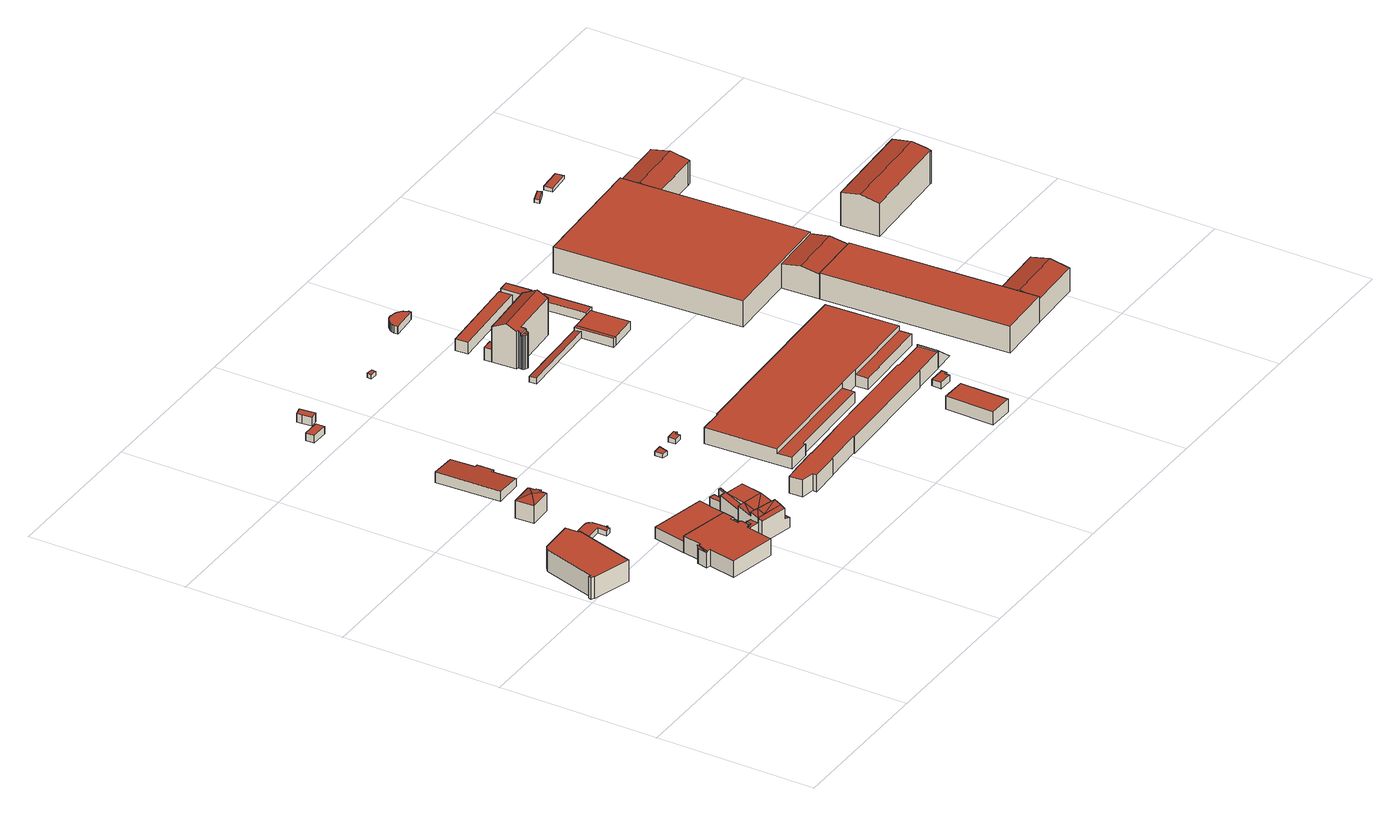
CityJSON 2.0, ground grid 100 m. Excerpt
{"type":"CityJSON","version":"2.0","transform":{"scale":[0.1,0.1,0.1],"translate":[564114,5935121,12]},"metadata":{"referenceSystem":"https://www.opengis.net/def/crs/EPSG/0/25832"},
"CityObjects":{
"building1":{"type":"Building","attributes":{"Gemeindeschluessel":"02000000","Geometrietyp2DReferenz":"3000","function":"31001_2010","roofType":"1000","measuredHeight":13.99,"storeysAboveGround":3},"geometry":[{"type":"MultiSurface","lod":"2","boundaries":[[[0,1,2,3]],[[3,2,4,5]],[[5,4,6,7]],[[7,6,8,9]],[[9,8,10,11]],[[11,10,12,13]],[[14,15,16,17]],[[17,16,1,0]],[[18,19,15,14]],[[20,21,19,18]],[[21,20,13,12]],[[13,20,18,14,17,0,3,5,7,9,11]],[[21,12,10,8,6,4,2,1,16,15,19]]],"semantics":{"surfaces":[{"type":"WallSurface"},{"type":"GroundSurface"},{"type":"RoofSurface"}],"values":[0,0,0,0,0,0,0,0,0,0,0,1,2]}}]},
"building2":{"type":"Building","attributes":{"Gemeindeschluessel":"02000000","Geometrietyp2DReferenz":"3000","function":"31001_2100","roofType":"1000","measuredHeight":3.18,"storeysAboveGround":1},"geometry":[{"type":"MultiSurface","lod":"2","boundaries":[[[22,23,24,25]],[[25,24,26,27]],[[28,29,30,31]],[[31,30,32,33]],[[33,32,34,35]],[[35,34,36,37]],[[38,39,40,41]],[[41,40,42,43]],[[43,42,44,45]],[[45,44,46,47]],[[48,49,46,44,42,40,39,36,34,32,30,29,26,24,23]],[[50,51,22,25,27,28,31,33,35,37,38,41,43,45,47]],[[51,50,49,48]],[[50,47,46,49]],[[38,37,36,39]],[[22,51,48,23]],[[28,27,26,29]]],"semantics":{"surfaces":[{"type":"WallSurface"},{"type":"RoofSurface"},{"type":"GroundSurface"}],"values":[0,0,0,0,0,0,0,0,0,0,1,2,0,0,0,0,0]}}]},
"building3":{"type":"Building","attributes":{"Gemeindeschluessel":"02000000","Geometrietyp2DReferenz":"3000","function":"31001_2100","roofType":"1000","measuredHeight":11.83,"storeysAboveGround":3},"geometry":[{"type":"MultiSurface","lod":"2","boundaries":[[[52,53,54,55]],[[53,56,57,58,54]],[[59,60,61,53,52]],[[61,62,56,53]],[[63,64,65,66]],[[67,58,57,68]],[[59,69,70,60]],[[71,72,73,74]],[[74,73,75,76]],[[77,78,79,80]],[[80,79,81,82]],[[82,81,83,84]],[[85,86,87,88]],[[89,90,91,92]],[[93,94,95,96]],[[97,98,99,100]],[[100,99,101,102]],[[103,77,80,82,84,97,100,102,104,63,66,105,106,67,68,107,71,74,76,85,88,93,96]],[[108,101,99,98,83,81,79,78,109,91,90,87,86,75,73,72,70,69,110,65,64]],[[108,64,63,104]],[[106,105,110,69,59,52,55]],[[71,107,62,61,60,70,72]],[[94,93,88,87,90,89]],[[92,91,109,103,96,95]],[[101,108,104,102]],[[83,98,97,84]],[[109,78,77,103]],[[75,86,85,76]],[[107,68,57,56,62]],[[67,106,55,54,58]],[[65,110,105,66]],[[92,95,94,89]]],"semantics":{"surfaces":[{"type":"RoofSurface"},{"type":"WallSurface"},{"type":"GroundSurface"}],"values":[0,0,0,0,1,1,1,1,1,1,1,1,1,1,1,1,1,2,0,1,1,1,1,1,1,1,1,1,1,1,1,0]}}]},
"building4":{"type":"Building","attributes":{"Gemeindeschluessel":"02000000","Geometrietyp2DReferenz":"3000","function":"31001_2010","roofType":"3500","measuredHeight":13.39,"storeysAboveGround":2},"geometry":[{"type":"MultiSurface","lod":"2","boundaries":[[[111,112,113]],[[112,114,115,113]],[[116,117,118,112,111]],[[118,119,120,121,122,114,112]],[[123,117,116,124]],[[125,122,121,126]],[[126,121,120,127]],[[127,120,119,128]],[[123,124,129,130,125,126,127,128]],[[123,128,119,118,117]],[[125,130,115,114,122]],[[129,124,116,111,113]],[[130,129,113,115]]],"semantics":{"surfaces":[{"type":"RoofSurface"},{"type":"WallSurface"},{"type":"GroundSurface"}],"values":[0,0,0,0,1,1,1,1,2,1,1,1,1]}}]},
"building5":{"type":"Building","attributes":{"Gemeindeschluessel":"02000000","Geometrietyp2DReferenz":"3000","function":"31001_2100","roofType":"1000","measuredHeight":13.45,"storeysAboveGround":1},"geometry":[{"type":"MultiSurface","lod":"2","boundaries":[[[131,132,133,134,135]],[[136,137,138,139]],[[140,141,142,143]],[[144,135,134,145]],[[146,133,132,147]],[[147,132,131,148]],[[149,144,145,142,141,138,137]],[[150,136,139,140,143,151,146,147,148]],[[140,139,138,141]],[[150,148,131,135,144,149]],[[146,151,145,134,133]],[[151,143,142,145]],[[136,150,149,137]]],"semantics":{"surfaces":[{"type":"RoofSurface"},{"type":"WallSurface"},{"type":"GroundSurface"}],"values":[0,1,1,1,1,1,0,2,1,1,1,1,1]}}]},
"building6":{"type":"Building","attributes":{"Gemeindeschluessel":"02000000","Geometrietyp2DReferenz":"3000","function":"31001_2100","roofType":"1000","measuredHeight":18.31,"storeysAboveGround":2},"geometry":[{"type":"MultiSurface","lod":"2","boundaries":[[[152,153,154,155,156,157,158,159,160,161]],[[162,163,164]],[[165,162,164]],[[166,167,168,169,170]],[[171,166,170]],[[172,173,162,165]],[[174,172,165]],[[175,166,171]],[[176,175,171]],[[177,178,179,180,181]],[[157,182,183,158]],[[184,161,160,185]],[[186,156,155,187]],[[187,155,154,188]],[[188,154,153,189]],[[189,153,152,190]],[[190,152,161,184]],[[191,192,193,194]],[[179,195,180]],[[196,181,180]],[[197,179,178,198]],[[199,200,201,202]],[[203,204,205,206]],[[198,178,177,175,176,173,172,207]],[[208,209,210,211,199,202,212,186,187,188,189,190,184,185,213,191,194,203,206,197,198,207]],[[200,199,211,164,214]],[[215,210,209,216,217,218]],[[192,191,213,168,167,219]],[[216,209,208,220]],[[208,207,172,221,220]],[[221,172,174,218,217]],[[195,179,197,206,205]],[[204,203,194,193]],[[166,175,177,181,196,219,167]],[[174,165,164]],[[162,173,176,171,170,163]],[[183,214,164,163,170,169,159,158]],[[211,210,215,164]],[[213,185,160,159,169,168]],[[186,212,222,182,157,156]],[[222,212,202,201]],[[221,217,216,220]],[[204,193,192,219,196,180,195,205]],[[174,164,215,218]],[[222,201,200,214,183,182]]],"semantics":{"surfaces":[{"type":"RoofSurface"},{"type":"WallSurface"},{"type":"GroundSurface"}],"values":[0,0,0,0,0,0,0,0,0,0,1,1,1,1,1,1,1,1,1,1,1,1,1,1,2,1,1,1,1,1,1,1,1,1,1,1,1,1,1,1,1,0,0,0,0]}}]},
"building7":{"type":"Building","attributes":{"Gemeindeschluessel":"02000000","Geometrietyp2DReferenz":"3000","function":"31001_2131","roofType":"1000","measuredHeight":6.7,"storeysAboveGround":1},"geometry":[{"type":"MultiSurface","lod":"2","boundaries":[[[223,224,225,226,227,228,229,230]],[[231,232,233,234,235,236,237,238]],[[231,230,229,232]],[[232,229,228,233]],[[233,228,227,234]],[[234,227,226,235]],[[235,226,225,236]],[[236,225,224,237]],[[237,224,223,238]],[[238,223,230,231]]],"semantics":{"surfaces":[{"type":"RoofSurface"},{"type":"GroundSurface"},{"type":"WallSurface"}],"values":[0,1,2,2,2,2,2,2,2,2]}}]},
"building8":{"type":"Building","attributes":{"Gemeindeschluessel":"02000000","Geometrietyp2DReferenz":"3000","function":"51009_1610","roofType":"1000","measuredHeight":4.84},"geometry":[{"type":"MultiSurface","lod":"2","boundaries":[[[239,240,241,242,243,244]],[[245,246,247,248,249,250]],[[249,244,243,250]],[[245,242,241,246]],[[246,241,240,247]],[[247,240,239,248]],[[249,248,239,244]],[[245,250,243,242]]],"semantics":{"surfaces":[{"type":"RoofSurface"},{"type":"GroundSurface"},{"type":"WallSurface"}],"values":[0,1,2,2,2,2,2,2]}}]},
"building9":{"type":"Building","attributes":{"Gemeindeschluessel":"02000000","Geometrietyp2DReferenz":"3000","function":"51009_1610","roofType":"1000","measuredHeight":5.54},"geometry":[{"type":"MultiSurface","lod":"2","boundaries":[[[251,252,253,254]],[[254,253,255,256]],[[257,258,259,260]],[[260,259,252,251]],[[261,262,263,264]],[[264,263,258,257]],[[262,261,256,255]],[[256,261,264,257,260,251,254]],[[262,255,253,252,259,258,263]]],"semantics":{"surfaces":[{"type":"WallSurface"},{"type":"GroundSurface"},{"type":"RoofSurface"}],"values":[0,0,0,0,0,0,0,1,2]}}]},
"building10":{"type":"Building","attributes":{"Gemeindeschluessel":"02000000","Geometrietyp2DReferenz":"3000","function":"31001_2100","roofType":"1000","measuredHeight":2.66,"storeysAboveGround":1},"geometry":[{"type":"MultiSurface","lod":"2","boundaries":[[[265,266,267,268]],[[268,267,269,270]],[[271,272,266,265]],[[270,269,272,271]],[[270,271,265,268]],[[272,269,267,266]]],"semantics":{"surfaces":[{"type":"WallSurface"},{"type":"GroundSurface"},{"type":"RoofSurface"}],"values":[0,0,0,0,1,2]}}]},
"building11":{"type":"Building","attributes":{"Gemeindeschluessel":"02000000","Geometrietyp2DReferenz":"3000","function":"31001_2600","roofType":"1000","measuredHeight":3.1,"storeysAboveGround":1},"geometry":[{"type":"MultiSurface","lod":"2","boundaries":[[[273,274,275,276]],[[277,278,279,280]],[[280,279,281,282]],[[282,281,274,273]],[[283,284,285,286]],[[286,285,278,277]],[[284,283,276,275]],[[276,283,286,277,280,282,273]],[[284,275,274,281,279,278,285]]],"semantics":{"surfaces":[{"type":"WallSurface"},{"type":"GroundSurface"},{"type":"RoofSurface"}],"values":[0,0,0,0,0,0,0,1,2]}}]},
"building12":{"type":"Building","attributes":{"Gemeindeschluessel":"02000000","Geometrietyp2DReferenz":"3000","function":"31001_2500","roofType":"1000","measuredHeight":2.61,"storeysAboveGround":1},"geometry":[{"type":"MultiSurface","lod":"2","boundaries":[[[287,288,289,290]],[[291,292,293,294]],[[294,293,288,287]],[[293,292,289,288]],[[292,291,290,289]],[[291,294,287,290]]],"semantics":{"surfaces":[{"type":"GroundSurface"},{"type":"RoofSurface"},{"type":"WallSurface"}],"values":[0,1,2,2,2,2]}}]},
"building13":{"type":"Building","attributes":{"Gemeindeschluessel":"02000000","Geometrietyp2DReferenz":"3000","function":"31001_2100","roofType":"1000","measuredHeight":10.88,"storeysAboveGround":2},"geometry":[{"type":"MultiSurface","lod":"2","boundaries":[[[295,296,297,298,299,300,301,302,303,304,305,306,307,308,309,310,311,312,313,314]],[[315,316,317,318,319,320,321,322,323,324,325,326,327,328,329,330,331,332,333,334]],[[315,314,313,316]],[[316,313,312,317]],[[317,312,311,318]],[[318,311,310,319]],[[319,310,309,320]],[[320,309,308,321]],[[321,308,307,322]],[[322,307,306,323]],[[323,306,305,324]],[[324,305,304,325]],[[325,304,303,326]],[[326,303,302,327]],[[327,302,301,328]],[[328,301,300,329]],[[329,300,299,330]],[[330,299,298,331]],[[331,298,297,332]],[[332,297,296,333]],[[333,296,295,334]],[[334,295,314,315]]],"semantics":{"surfaces":[{"type":"RoofSurface"},{"type":"GroundSurface"},{"type":"WallSurface"}],"values":[0,1,2,2,2,2,2,2,2,2,2,2,2,2,2,2,2,2,2,2,2,2]}}]},
"building14":{"type":"Building","attributes":{"Gemeindeschluessel":"02000000","Geometrietyp2DReferenz":"3000","function":"31001_2010","roofType":"1000","measuredHeight":10.46,"storeysAboveGround":4},"geometry":[{"type":"MultiSurface","lod":"2","boundaries":[[[335,336,337,338,339,340]],[[341,342,343,344]],[[345,346,347,348]],[[339,349,350,340]],[[351,338,337,352]],[[352,337,336,353]],[[353,336,335,354]],[[355,356,357,358]],[[358,357,359,360]],[[343,361,362,344]],[[363,342,341,364]],[[356,355,348,347]],[[365,366,351,352,353,354,367,345,348,355,358,360,363,364]],[[368,362,361,359,357,356,347,346,369,350,349,370]],[[368,370,366,365]],[[359,361,343,342,363,360]],[[365,364,341,344,362,368]],[[367,354,335,340,350,369]],[[351,366,370,349,339,338]],[[369,346,345,367]]],"semantics":{"surfaces":[{"type":"RoofSurface"},{"type":"WallSurface"},{"type":"GroundSurface"}],"values":[0,0,1,1,1,1,1,1,1,1,1,1,2,0,1,1,1,1,1,1]}}]},
"building15":{"type":"Building","attributes":{"Gemeindeschluessel":"02000000","Geometrietyp2DReferenz":"3000","function":"51009_1610","roofType":"1000","measuredHeight":4.2},"geometry":[{"type":"MultiSurface","lod":"2","boundaries":[[[371,372,373,374]],[[375,376,377,378]],[[375,374,373,376]],[[376,373,372,377]],[[377,372,371,378]],[[378,371,374,375]]],"semantics":{"surfaces":[{"type":"RoofSurface"},{"type":"GroundSurface"},{"type":"WallSurface"}],"values":[0,1,2,2,2,2]}}]},
"building16":{"type":"Building","attributes":{"Gemeindeschluessel":"02000000","Geometrietyp2DReferenz":"3000","function":"31001_2010","roofType":"3100","measuredHeight":27.3,"storeysAboveGround":6},"geometry":[{"type":"MultiSurface","lod":"2","boundaries":[[[379,380,381,382]],[[383,382,381,384]],[[385,386,387,388]],[[379,389,390,380]],[[391,392,393,394]],[[394,393,395,396]],[[396,395,397,398]],[[399,400,401,402]],[[402,401,403,404]],[[404,403,405,406]],[[406,405,407,408]],[[409,410,411,412]],[[412,411,413,414]],[[414,413,415,416]],[[417,418,419,420]],[[420,419,421,422]],[[422,421,423,424]],[[424,423,425,426]],[[391,394,396,398,417,420,422,424,426,409,412,414,416,399,402,404,406,408,385,388,383,384,427,428,429]],[[418,417,398,397,430,431]],[[432,400,399,416,415]],[[409,426,425,433,410]],[[429,428,434,435,436]],[[400,432,437,431,430]],[[392,391,429,436]],[[385,408,407,438,386]],[[434,428,427,439]],[[383,388,387,389,379,382]],[[427,384,381,380,390,439]],[[433,425,423,421,419,418,431,437]],[[433,437,432,415,413,411,410]],[[438,407,405,403,401,400,430,397,395,393,392,436,435]],[[438,435,434,439,390,389,387,386]]],"semantics":{"surfaces":[{"type":"RoofSurface"},{"type":"WallSurface"},{"type":"GroundSurface"}],"values":[0,1,1,1,1,1,1,1,1,1,1,1,1,1,1,1,1,1,2,1,1,1,1,1,1,1,1,1,1,0,0,0,0]}}]},
"building17":{"type":"Building","attributes":{"Gemeindeschluessel":"02000000","Geometrietyp2DReferenz":"3000","function":"51009_1610","roofType":"1000","measuredHeight":8.22},"geometry":[{"type":"MultiSurface","lod":"2","boundaries":[[[440,441,442,443]],[[443,442,444,445]],[[445,444,446,447]],[[441,440,447,446]],[[447,440,443,445]],[[441,446,444,442]]],"semantics":{"surfaces":[{"type":"WallSurface"},{"type":"GroundSurface"},{"type":"RoofSurface"}],"values":[0,0,0,0,1,2]}}]},
"building18":{"type":"Building","attributes":{"Gemeindeschluessel":"02000000","Geometrietyp2DReferenz":"3000","function":"51009_1610","roofType":"1000","measuredHeight":4.9},"geometry":[{"type":"MultiSurface","lod":"2","boundaries":[[[448,449,450,451]],[[451,450,452,453]],[[453,452,454,455]],[[455,454,456,457]],[[457,456,458,459]],[[459,458,460,461]],[[461,460,462,463]],[[463,462,464,465]],[[465,464,466,467]],[[467,466,468,469]],[[469,468,470,471]],[[471,470,472,473]],[[473,472,474,475]],[[475,474,476,477]],[[477,476,478,479]],[[479,478,480,481]],[[481,480,482,483]],[[483,482,484,485]],[[486,487,488,489]],[[489,488,490,491]],[[491,490,492,493]],[[493,492,449,448]],[[487,486,494,495]],[[495,494,485,484]],[[485,494,486,489,491,493,448,451,453,455,457,459,461,463,465,467,469,471,473,475,477,479,481,483]],[[495,484,482,480,478,476,474,472,470,468,466,464,462,460,458,456,454,452,450,449,492,490,488,487]]],"semantics":{"surfaces":[{"type":"WallSurface"},{"type":"GroundSurface"},{"type":"RoofSurface"}],"values":[0,0,0,0,0,0,0,0,0,0,0,0,0,0,0,0,0,0,0,0,0,0,0,0,1,2]}}]},
"building19":{"type":"Building","attributes":{"Gemeindeschluessel":"02000000","Geometrietyp2DReferenz":"3000","function":"31001_2010","roofType":"1000","measuredHeight":7.38,"storeysAboveGround":2},"geometry":[{"type":"MultiSurface","lod":"2","boundaries":[[[496,497,498,499]],[[500,501,502,503]],[[500,499,498,501]],[[501,498,497,502]],[[502,497,496,503]],[[503,496,499,500]]],"semantics":{"surfaces":[{"type":"RoofSurface"},{"type":"GroundSurface"},{"type":"WallSurface"}],"values":[0,1,2,2,2,2]}}]},
"building20":{"type":"Building","attributes":{"Gemeindeschluessel":"02000000","Geometrietyp2DReferenz":"3000","function":"51009_1610","roofType":"1000","measuredHeight":5.57},"geometry":[{"type":"MultiSurface","lod":"2","boundaries":[[[504,505,506,507]],[[376,508,509,510]],[[376,507,506,508]],[[508,506,505,509]],[[509,505,504,510]],[[376,510,504,507]]],"semantics":{"surfaces":[{"type":"RoofSurface"},{"type":"GroundSurface"},{"type":"WallSurface"}],"values":[0,1,2,2,2,2]}}]},
"building21":{"type":"Building","attributes":{"Gemeindeschluessel":"02000000","Geometrietyp2DReferenz":"3000","function":"31001_2500","roofType":"1000","measuredHeight":4.11,"storeysAboveGround":1},"geometry":[{"type":"MultiSurface","lod":"2","boundaries":[[[511,512,513,514]],[[511,515,516,512]],[[517,518,516,515]],[[517,519,520,518]],[[520,519,521,522]],[[513,522,521,514]],[[517,515,511,514,521,519]],[[512,516,518,520,522,513]]],"semantics":{"surfaces":[{"type":"WallSurface"},{"type":"GroundSurface"},{"type":"RoofSurface"}],"values":[0,0,0,0,0,0,1,2]}}]},
"building22":{"type":"Building","attributes":{"Gemeindeschluessel":"02000000","Geometrietyp2DReferenz":"3000","function":"31001_2100","roofType":"1000","measuredHeight":5.54,"storeysAboveGround":1},"geometry":[{"type":"MultiSurface","lod":"2","boundaries":[[[505,523,524,525,506]],[[508,526,527,528,509]],[[508,506,525,526]],[[526,525,524,527]],[[527,524,523,528]],[[528,523,505,509]],[[509,505,506,508]]],"semantics":{"surfaces":[{"type":"RoofSurface"},{"type":"GroundSurface"},{"type":"WallSurface"}],"values":[0,1,2,2,2,2,2]}}]},
"building23":{"type":"Building","attributes":{"Gemeindeschluessel":"02000000","Geometrietyp2DReferenz":"3000","function":"31001_2100","roofType":"1000","measuredHeight":5.65,"storeysAboveGround":1},"geometry":[{"type":"MultiSurface","lod":"2","boundaries":[[[529,530,531,532]],[[533,534,535,536]],[[533,532,531,534]],[[534,531,530,535]],[[535,530,529,536]],[[536,529,532,533]]],"semantics":{"surfaces":[{"type":"RoofSurface"},{"type":"GroundSurface"},{"type":"WallSurface"}],"values":[0,1,2,2,2,2]}}]},
"building24":{"type":"Building","attributes":{"Gemeindeschluessel":"02000000","Geometrietyp2DReferenz":"3000","function":"31001_2100","roofType":"2100","measuredHeight":10.71,"storeysAboveGround":2},"geometry":[{"type":"MultiSurface","lod":"2","boundaries":[[[537,538,539,540,541,542]],[[543,541,540,544,545,546]],[[543,542,541]],[[540,539,544]],[[544,539,538,545]],[[545,538,537,546]],[[546,537,542,543]]],"semantics":{"surfaces":[{"type":"RoofSurface"},{"type":"GroundSurface"},{"type":"WallSurface"}],"values":[0,1,2,2,2,2,2]}}]},
"building25":{"type":"Building","attributes":{"Gemeindeschluessel":"02000000","Geometrietyp2DReferenz":"3000","function":"31001_2100","roofType":"1000","measuredHeight":5.72,"storeysAboveGround":1},"geometry":[{"type":"MultiSurface","lod":"2","boundaries":[[[547,548,549,550]],[[550,549,551,552]],[[548,547,553,554]],[[554,553,552,551]],[[552,553,547,550]],[[554,551,549,548]]],"semantics":{"surfaces":[{"type":"WallSurface"},{"type":"GroundSurface"},{"type":"RoofSurface"}],"values":[0,0,0,0,1,2]}}]},
"building26":{"type":"Building","attributes":{"name":"Halle A2","Gemeindeschluessel":"02000000","Geometrietyp2DReferenz":"3000","function":"31001_2060","roofType":"1000","measuredHeight":17.04,"storeysAboveGround":2},"geometry":[{"type":"MultiSurface","lod":"2","boundaries":[[[555,556,557,558]],[[559,560,561,562]],[[559,557,556,560]],[[560,556,555,561]],[[562,561,555,558]],[[559,562,558,557]]],"semantics":{"surfaces":[{"type":"RoofSurface"},{"type":"GroundSurface"},{"type":"WallSurface"}],"values":[0,1,2,2,2,2]}}]},
"building27":{"type":"Building","attributes":{"name":"Halle A3","Gemeindeschluessel":"02000000","Geometrietyp2DReferenz":"3000","function":"31001_2060","roofType":"1000","measuredHeight":16.99,"storeysAboveGround":2},"geometry":[{"type":"MultiSurface","lod":"2","boundaries":[[[563,564,565,566,567]],[[568,569,570,571,572]],[[568,567,566,569]],[[569,566,565,570]],[[570,565,564,571]],[[571,564,563,572]],[[568,572,563,567]]],"semantics":{"surfaces":[{"type":"RoofSurface"},{"type":"GroundSurface"},{"type":"WallSurface"}],"values":[0,1,2,2,2,2,2]}}]},
"building28":{"type":"Building","attributes":{"Gemeindeschluessel":"02000000","Geometrietyp2DReferenz":"3000","function":"51009_1610","roofType":"3100","measuredHeight":17.75},"geometry":[{"type":"MultiSurface","lod":"2","boundaries":[[[573,574,575,576]],[[577,574,573,578]],[[579,576,575,571]],[[580,577,578,581]],[[581,578,573,576,579]],[[571,575,574,577,580]],[[571,580,581,579]]],"semantics":{"surfaces":[{"type":"RoofSurface"},{"type":"WallSurface"},{"type":"GroundSurface"}],"values":[0,0,1,1,1,1,2]}}]},
"building29":{"type":"Building","attributes":{"Gemeindeschluessel":"02000000","Geometrietyp2DReferenz":"3000","function":"51009_1610","roofType":"3100","measuredHeight":17.66},"geometry":[{"type":"MultiSurface","lod":"2","boundaries":[[[582,583,584,585]],[[586,587,583,582]],[[588,585,584,589]],[[590,587,586,591]],[[591,586,582,585,588]],[[589,584,583,587,590]],[[589,590,591,588]]],"semantics":{"surfaces":[{"type":"RoofSurface"},{"type":"WallSurface"},{"type":"GroundSurface"}],"values":[0,0,1,1,1,1,2]}}]},
"building30":{"type":"Building","attributes":{"Gemeindeschluessel":"02000000","Geometrietyp2DReferenz":"3000","function":"31001_2460","roofType":"1000","measuredHeight":2.34,"storeysAboveGround":1},"geometry":[{"type":"MultiSurface","lod":"2","boundaries":[[[592,593,594,595]],[[595,594,596,597]],[[598,599,593,592]],[[597,596,599,598]],[[597,598,592,595]],[[599,596,594,593]]],"semantics":{"surfaces":[{"type":"WallSurface"},{"type":"GroundSurface"},{"type":"RoofSurface"}],"values":[0,0,0,0,1,2]}}]},
"building31":{"type":"Building","attributes":{"Gemeindeschluessel":"02000000","Geometrietyp2DReferenz":"3000","function":"31001_2460","roofType":"1000","measuredHeight":2.34,"storeysAboveGround":1},"geometry":[{"type":"MultiSurface","lod":"2","boundaries":[[[600,601,602,603]],[[604,605,601,600]],[[606,607,605,604]],[[607,606,603,602]],[[603,606,604,600]],[[607,602,601,605]]],"semantics":{"surfaces":[{"type":"WallSurface"},{"type":"GroundSurface"},{"type":"RoofSurface"}],"values":[0,0,0,0,1,2]}}]},
"building32":{"type":"Building","attributes":{"Gemeindeschluessel":"02000000","Geometrietyp2DReferenz":"3000","function":"51009_1610","roofType":"3100","measuredHeight":17.62},"geometry":[{"type":"MultiSurface","lod":"2","boundaries":[[[608,609,610,611,612,613]],[[614,615,616,617,610,609]],[[569,613,612,618]],[[618,612,611,619]],[[570,608,613,569]],[[620,617,616,621]],[[621,616,615,622]],[[622,615,614,623]],[[623,614,609,608,570]],[[619,611,610,617,620]],[[619,620,621,622,623,570,569,618]]],"semantics":{"surfaces":[{"type":"RoofSurface"},{"type":"WallSurface"},{"type":"GroundSurface"}],"values":[0,0,1,1,1,1,1,1,1,1,2]}}]},
"building33":{"type":"Building","attributes":{"Gemeindeschluessel":"02000000","Geometrietyp2DReferenz":"3000","function":"51009_1610","roofType":"3100","measuredHeight":23.78},"geometry":[{"type":"MultiSurface","lod":"2","boundaries":[[[624,625,626,627]],[[628,629,630,631,626,625]],[[632,631,630,633]],[[633,630,629,634]],[[634,629,628,635]],[[635,628,625,624,636]],[[637,627,626,631,632]],[[636,624,627,637]],[[636,637,632,633,634,635]]],"semantics":{"surfaces":[{"type":"RoofSurface"},{"type":"WallSurface"},{"type":"GroundSurface"}],"values":[0,0,1,1,1,1,1,1,2]}}]}
},
"vertices":[
[7,1012,23],[7,1012,163],[14,1033,163],[14,1033,23],[32,1028,163],[32,1028,23],[133,1363,163],[133,1363,23],[159,1384,163],[159,1384,23],[374,1393,163],[374,1393,23],[377,1310,163],[377,1310,23],[28,1001,23],[28,1001,163],[29,1005,163],[29,1005,23],[269,928,23],[269,928,163],[386,1310,23],[386,1310,163],
[386,1310,29],[386,1310,61],[377,1310,61],[377,1310,29],[374,1393,61],[374,1393,29],[596,1403,29],[596,1403,61],[609,1401,61],[609,1401,29],[620,1394,61],[620,1394,29],[630,1375,61],[630,1375,29],[633,1354,61],[633,1354,29],[635,1290,29],[635,1290,61],[644,1290,61],[644,1290,29],[644,1285,61],[644,1285,29],[631,1284,61],[631,1284,29],[632,1264,61],[632,1264,29],[598,1319,61],[600,1263,61],[600,1263,29],[598,1319,29],
[605,623,130],[613,684,149],[597,629,131],[596,625,130],[614,694,146],[611,692,137],[609,687,131],[605,623,129],[620,697,129],[616,696,146],[616,695,146],[884,387,31],[884,387,138],[589,449,138],[589,449,31],[609,687,31],[611,692,31],[605,623,138],[620,697,138],[621,697,31],[621,697,138],[626,696,138],[626,696,31],[641,693,138],[641,693,31],[937,630,31],[937,630,138],[949,627,138],[949,627,31],[954,625,138],[954,625,31],[957,622,138],[957,622,31],[667,814,31],[667,814,138],[671,813,138],[671,813,31],[984,746,97],[984,746,138],[969,674,138],[969,674,97],[1022,739,31],[1022,739,97],[1006,666,97],[1006,666,31],[959,617,31],[959,617,138],[959,612,138],[959,612,31],[946,550,138],[946,550,31],[947,679,31],[920,555,31],[625,619,31],[596,625,31],[616,695,31],[920,555,138],[947,679,138],[625,619,138],
[501,1667,145],[578,1729,165],[495,1785,145],[640,1778,149],[639,1790,145],[501,1666,145],[644,1672,145],[643,1685,149],[642,1715,149],[659,1716,145],[658,1746,145],[641,1746,149],[644,1672,31],[501,1666,31],[641,1746,31],[658,1746,31],[659,1716,31],[642,1715,31],[495,1785,31],[639,1790,31],
[1070,794,159],[1078,834,159],[1085,868,159],[1051,875,159],[1036,801,159],[1022,739,25],[1022,739,101],[671,813,101],[671,813,25],[716,1025,25],[716,1025,101],[1067,950,101],[1067,950,25],[1036,801,101],[1051,875,101],[1085,868,25],[1078,834,25],[1070,794,25],[1035,801,101],[1035,801,25],[1051,875,25],
[949,627,99],[954,625,99],[957,622,99],[959,617,99],[959,612,99],[953,585,99],[985,576,99],[1004,667,99],[947,679,99],[937,630,99],[1033,562,196],[985,576,196],[974,522,182],[1022,512,182],[1053,657,195],[1006,667,195],[1006,666,195],[1004,667,195],[985,576,170],[1033,562,170],[1160,526,196],[1160,527,196],[1151,484,182],[1182,629,195],[1160,527,170],[1182,629,194],[1210,764,194],[1082,791,194],[1076,764,194],[1053,657,194],[953,585,148],[985,576,148],[937,630,28],[947,679,28],[959,612,28],[959,617,28],[957,622,28],[954,625,28],[949,627,28],[1035,801,28],[1035,801,201],[1070,794,201],[1070,794,28],[1082,791,201],[1053,657,167],[1082,791,28],[1210,764,28],[916,535,28],[916,535,148],[920,555,148],[920,555,28],[1078,834,28],[1078,834,211],[1091,831,211],[1091,831,28],[1160,526,28],[1203,514,28],[1184,446,28],[968,492,28],[974,522,28],[946,550,28],[1006,666,28],[974,522,148],[968,492,172],[1184,446,92],[1145,454,103],[1145,454,172],[1006,667,167],[1203,514,91],[1160,526,103],[946,550,148],
[593,1935,102],[769,1941,85],[763,2094,85],[786,2095,83],[782,2197,83],[760,2197,85],[754,2350,85],[579,2344,102],[579,2344,35],[754,2350,35],[760,2197,35],[782,2197,35],[786,2095,35],[763,2094,35],[769,1941,35],[593,1935,35],
[672,3103,98],[672,3106,98],[672,3156,98],[672,3158,98],[565,3159,98],[565,3104,98],[672,3158,49],[672,3156,49],[672,3106,49],[672,3103,49],[565,3104,49],[565,3159,49],
[753,3328,8],[753,3328,64],[798,3339,64],[798,3339,8],[802,3339,64],[802,3339,8],[764,3235,8],[764,3235,64],[757,3294,64],[757,3294,8],[813,3241,8],[813,3241,64],[810,3240,64],[810,3240,8],
[1432,1401,29],[1432,1401,56],[1433,1451,56],[1433,1451,29],[1488,1454,56],[1488,1454,29],[1470,1396,29],[1470,1396,56],
[1589,1459,30],[1589,1459,61],[1618,1461,61],[1618,1461,30],[1640,1441,30],[1640,1441,61],[1642,1414,61],[1642,1414,30],[1591,1411,61],[1591,1411,30],[1655,1463,30],[1655,1463,61],[1656,1442,61],[1656,1442,30],
[1291,3172,43],[1294,3200,43],[1334,3196,43],[1332,3167,43],[1332,3167,70],[1334,3196,70],[1294,3200,70],[1291,3172,70],
[1483,540,140],[1565,525,140],[1566,499,140],[1752,508,140],[1752,512,140],[2007,524,140],[2008,520,140],[2761,552,140],[2761,554,140],[2976,564,140],[2971,690,140],[2754,680,140],[2753,689,140],[2001,654,140],[2001,650,140],[1746,637,140],[1746,640,140],[1560,631,140],[1560,628,140],[1479,624,140],[1479,624,31],[1560,628,31],[1560,631,31],[1746,640,31],[1746,637,31],[2001,650,31],[2001,654,31],[2753,689,31],[2754,680,31],[2971,690,31],[2976,564,31],[2761,554,31],[2761,552,31],[2008,520,31],[2007,524,31],[1752,512,31],[1752,508,31],[1566,499,31],[1565,525,31],[1483,540,31],
[1684,727,114],[1841,734,114],[1840,747,114],[2433,772,114],[2429,850,114],[1680,818,114],[2590,779,113],[3096,802,113],[3092,879,113],[2587,857,113],[1812,1277,40],[1812,1277,144],[1812,1283,144],[1812,1283,40],[2429,850,144],[1680,818,144],[2433,772,40],[1840,747,40],[1841,734,40],[1684,727,40],[2893,1330,40],[2893,1330,144],[2980,1334,144],[2980,1334,40],[3071,1338,144],[3071,1338,40],[3092,879,144],[2587,857,144],[3096,802,40],[2590,779,40],[2587,858,40],[2429,851,40],[1661,1271,40],[2587,858,144],[1661,1271,144],[2429,851,144],
[1714,2369,80],[2240,2397,80],[2238,2442,75],[1711,2415,75],[1711,2415,38],[2238,2442,38],[2240,2397,38],[1714,2369,38],
[1786,2699,116],[1852,2704,116],[1848,2749,116],[1782,2744,116],[1782,2744,36],[1848,2749,36],[1783,2698,36],[1783,2698,265],[1786,2698,265],[1786,2698,36],[1786,2699,265],[1852,2704,265],[1850,2548,36],[1850,2548,276],[1856,2541,273],[1856,2541,36],[1860,2534,269],[1860,2534,36],[1861,2526,265],[1861,2526,36],[1805,2521,36],[1805,2521,265],[1805,2530,269],[1805,2530,36],[1807,2538,273],[1807,2538,36],[1812,2545,276],[1812,2545,36],[1794,2543,276],[1794,2543,36],[1827,2498,36],[1827,2498,255],[1819,2501,254],[1819,2501,36],[1812,2506,254],[1812,2506,36],[1807,2513,253],[1807,2513,36],[1860,2517,36],[1860,2517,253],[1856,2510,253],[1856,2510,36],[1850,2503,254],[1850,2503,36],[1843,2499,255],[1843,2499,36],[1835,2497,256],[1835,2497,36],[1852,2703,36],[2168,2728,36],[2179,2573,36],[1861,2525,265],[1861,2525,252],[1805,2521,253],[1833,2498,256],[2168,2728,265],[2174,2639,309],[2179,2573,276],[1831,2523,256],[1789,2609,309],[1852,2703,265],
[2648,319,32],[2648,319,115],[2802,316,115],[2802,316,32],[2796,10,115],[2796,10,32],[2640,14,115],[2640,14,32],
[1768,3312,34],[1768,3312,83],[1772,3324,83],[1772,3324,34],[1777,3336,83],[1777,3336,34],[1784,3346,83],[1784,3346,34],[1793,3356,83],[1793,3356,34],[1803,3364,83],[1803,3364,34],[1814,3370,83],[1814,3370,34],[1826,3374,83],[1826,3374,34],[1839,3376,83],[1839,3376,34],[1843,3376,83],[1843,3376,34],[1843,3373,83],[1843,3373,34],[1858,3373,83],[1858,3373,34],[1872,3371,83],[1872,3371,34],[1885,3366,83],[1885,3366,34],[1898,3359,83],[1898,3359,34],[1908,3350,83],[1908,3350,34],[1918,3339,83],[1918,3339,34],[1925,3326,83],[1925,3326,34],[1929,3313,83],[1929,3313,34],[1935,3298,34],[1935,3298,83],[1932,3298,83],[1932,3298,34],[1772,3286,83],[1772,3286,34],[1769,3286,83],[1769,3286,34],[1933,3313,34],[1933,3313,83],
[1787,2848,111],[2325,2888,111],[2319,2968,111],[1781,2928,111],[1781,2928,37],[2319,2968,37],[2325,2888,37],[1787,2848,37],
[2251,2197,94],[2273,2198,94],[2260,2443,94],[2238,2442,94],[2260,2443,38],[2273,2198,38],[2251,2197,38],
[2894,441,35],[2894,441,76],[2807,443,76],[2807,443,35],[2895,472,35],[2895,472,76],[2910,470,35],[2910,470,76],[2912,500,35],[2912,500,76],[2809,503,35],[2809,503,76],
[2446,2208,94],[2433,2453,94],[2374,2449,94],[2374,2449,38],[2433,2453,38],[2446,2208,38],
[2395,2459,96],[2461,2462,96],[2446,2757,96],[2380,2754,96],[2380,2754,39],[2446,2757,39],[2461,2462,39],[2395,2459,39],
[2971,690,150],[2976,564,150],[2976,560,150],[3107,566,43],[3101,698,43],[2970,692,150],[2970,692,43],[2976,560,43],[2976,564,43],[2971,690,43],
[2441,2831,39],[2441,2831,97],[2376,2828,97],[2376,2828,39],[2368,2986,97],[2368,2986,39],[2433,2991,39],[2433,2991,97],
[3287,289,224],[3630,307,224],[3569,1480,224],[3226,1463,224],[3569,1480,54],[3630,307,54],[3287,289,54],[3226,1463,54],
[2766,1679,224],[3557,1720,224],[3496,2892,224],[3496,2894,224],[2705,2853,224],[2705,2853,55],[3496,2894,55],[3496,2892,55],[3557,1720,55],[2766,1679,55],
[3219,1582,232],[3563,1600,232],[3557,1720,212],[3213,1702,212],[3569,1480,212],[3226,1463,212],[3213,1702,55],[3569,1480,55],[3226,1463,55],
[3624,427,231],[3983,446,231],[3977,567,205],[3618,548,205],[3630,307,205],[3989,325,205],[3618,548,55],[3977,567,55],[3989,325,55],[3630,307,55],
[3284,3315,42],[3284,3315,65],[3363,3344,65],[3363,3344,42],[3374,3317,65],[3374,3317,42],[3294,3287,42],[3294,3287,65],
[3426,3339,40],[3426,3339,63],[3571,3351,63],[3571,3351,40],[3431,3286,40],[3431,3286,63],[3576,3297,40],[3576,3297,63],
[3496,2892,206],[3502,2773,231],[3861,2792,231],[3855,2913,205],[3834,2911,205],[3496,2894,205],[3508,2652,205],[3529,2654,205],[3847,2670,205],[3868,2671,205],[3834,2911,55],[3855,2913,55],[3868,2671,55],[3847,2670,55],[3529,2654,55],[3508,2652,55],
[3916,1738,277],[3922,1619,298],[4528,1650,298],[4522,1770,277],[3928,1499,277],[4527,1530,277],[4534,1530,277],[4533,1565,283],[4533,1565,61],[4534,1530,61],[4527,1530,61],[3928,1499,61],[3916,1738,61],[4522,1770,61]
]}
